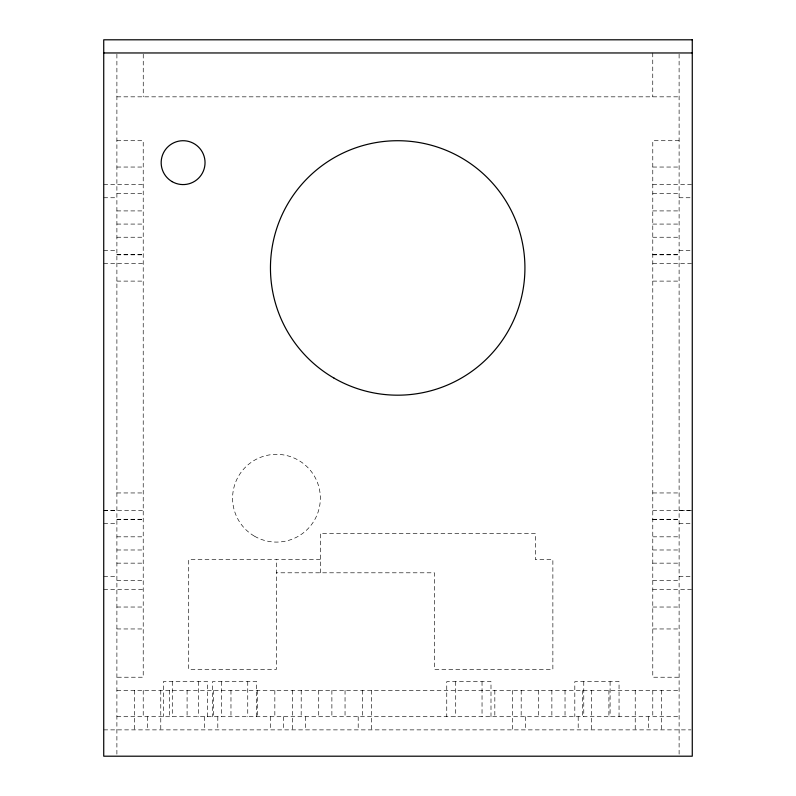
<?xml version="1.0" encoding="UTF-8"?>
<svg xmlns="http://www.w3.org/2000/svg" width="796" height="796" viewBox="0 0 796 796"><rect width="100%" height="100%" fill="white"/><g stroke="black" fill="none" stroke-linecap="round" stroke-linejoin="round"><path stroke-width="0.6" stroke-dasharray="3.98 2.98" d="M320.34 572.802L320.33 533.32L535.32 533.32L535.32 559.638L552.872 559.638L552.872 669.327L434.407 669.327L434.407 572.802L276.461 572.802M116.893 96.833L679.107 96.833M116.893 140.713L143.22 140.713L143.22 677.227L116.893 677.227M679.107 140.713L652.78 140.713L652.78 677.227L679.107 677.227M116.893 167.041L143.22 167.041M652.78 167.041L679.107 167.041M103.729 184.582L143.22 184.582M652.78 184.582L692.271 184.582M116.893 193.358L143.22 193.358M652.78 193.418L679.107 193.358M103.729 197.746L116.893 197.746M679.107 197.746L692.271 197.746M116.893 210.91L143.22 210.91M652.78 210.91L679.107 210.91M116.893 224.074L143.22 224.074M652.78 224.074L679.107 224.074M116.893 237.238L143.22 237.238M652.78 237.238L679.107 237.238M103.729 250.402L116.893 250.402M679.107 250.402L692.271 250.402M116.893 254.73L143.22 254.73M652.78 254.73L679.107 254.73M116.893 254.79L143.22 254.79M652.78 254.79L679.107 254.79M103.729 263.566L143.22 263.566M652.78 263.566L692.271 263.566M116.893 281.107L143.22 281.107M652.78 281.107L679.107 281.107M116.893 492.953L143.22 492.953M652.78 492.953L679.107 492.953M103.729 510.485L116.893 510.485M679.107 510.485L692.271 510.485M103.729 510.505L143.22 510.505M652.78 510.505L692.271 510.505M116.893 519.281L143.22 519.281M652.78 519.281L679.107 519.281M116.893 519.33L143.22 519.33M652.78 519.33L679.107 519.33M103.729 523.668L116.893 523.639M679.107 523.639L692.271 523.668M116.893 536.822L143.22 536.822M652.78 536.822L679.107 536.822M116.893 549.986L143.22 549.986M652.78 549.986L679.107 549.986M320.34 559.638L188.712 559.638L188.712 669.327L276.461 669.327L276.461 559.638M116.893 563.15L143.22 563.15M652.78 563.15L679.107 563.15M103.729 576.314L116.893 576.294M679.107 576.294L692.271 576.314M116.893 580.652L143.22 580.702M652.78 580.702L679.107 580.652M103.729 589.478L143.22 589.478M652.78 589.478L692.271 589.478M116.893 607.03L143.22 607.03M652.78 607.03L679.107 607.03M116.893 628.959L143.22 628.959M652.78 628.959L679.107 628.959M116.893 690.391L679.107 690.391M116.893 716.708L679.107 716.708M103.729 729.872L691.028 729.872M679.107 54.178L679.107 756.2M661.556 690.391L661.556 729.872M652.75 52.964L652.75 96.833M652.78 690.391L652.78 716.708M648.392 716.708L648.392 729.872M635.228 690.391L635.228 729.872M619.049 716.708L619.049 681.615L574.812 681.615L574.812 716.708M610.094 681.615L610.094 716.708M608.91 690.391L608.91 716.708M591.358 690.391L591.358 729.872M583.767 681.615L583.767 716.708M582.533 690.391L582.582 716.708M578.195 716.708L578.195 729.872M565.031 690.391L565.031 716.708M551.867 690.391L551.867 716.708M538.713 690.391L538.713 716.708M525.549 716.708L525.549 729.872M521.211 690.391L521.161 716.708M512.385 690.391L512.385 729.872M494.833 690.391L494.833 716.708M490.993 716.708L490.993 681.615L446.755 681.615L446.755 716.708M482.038 681.615L482.038 716.708M455.71 681.615L455.71 716.708M371.364 690.391L371.364 729.872M362.538 690.391L362.588 716.708M358.2 716.708L358.2 729.872M345.046 690.391L345.046 716.708M331.882 690.391L331.882 716.708M318.718 690.391L318.718 716.708M305.555 716.708L305.555 729.872M301.216 690.391L301.167 716.708M292.391 690.391L292.391 729.872M283.615 716.708L283.615 729.872M274.839 690.391L274.839 716.708M270.451 716.708L270.451 729.872M257.287 690.391L257.287 716.708M256.7 716.708L256.7 681.615L212.472 681.615L212.472 716.708M247.745 681.615L247.745 716.708M230.969 690.391L230.969 716.708M221.427 681.615L221.427 716.708M217.805 716.708L217.805 729.872M213.418 690.391L213.418 716.708M207.567 716.708L207.567 681.615L163.329 681.615L163.329 716.708M204.642 716.708L204.642 729.872M198.612 681.615L198.612 716.708M187.09 690.391L187.09 716.708M172.284 681.615L172.284 716.708M169.538 690.391L169.538 716.708M160.772 690.391L160.772 729.872M147.608 716.708L147.608 729.872M143.25 54.178L143.25 96.833M143.22 690.391L143.22 716.708M134.444 690.391L134.444 729.872M116.893 54.178L116.893 756.2M254.521 536.215A43.88 43.88 0 0 0 320.34 498.216A43.88 43.88 0 0 0 254.521 460.217A43.88 43.88 0 0 0 254.521 536.215"/><path stroke-width="1.19" d="M103.729 52.964L692.271 52.964M692.271 39.8L103.729 39.8L103.729 756.2L692.271 756.2L692.271 39.8M172.135 181.647A21.94 21.94 0 0 0 205.04 162.653A21.94 21.94 0 0 0 172.135 143.648A21.94 21.94 0 0 0 172.135 181.647M334.071 378.14A127.241 127.241 0 0 0 524.922 267.944A127.241 127.241 0 0 0 334.071 157.757A127.241 127.241 0 0 0 334.071 378.14"/></g></svg>
